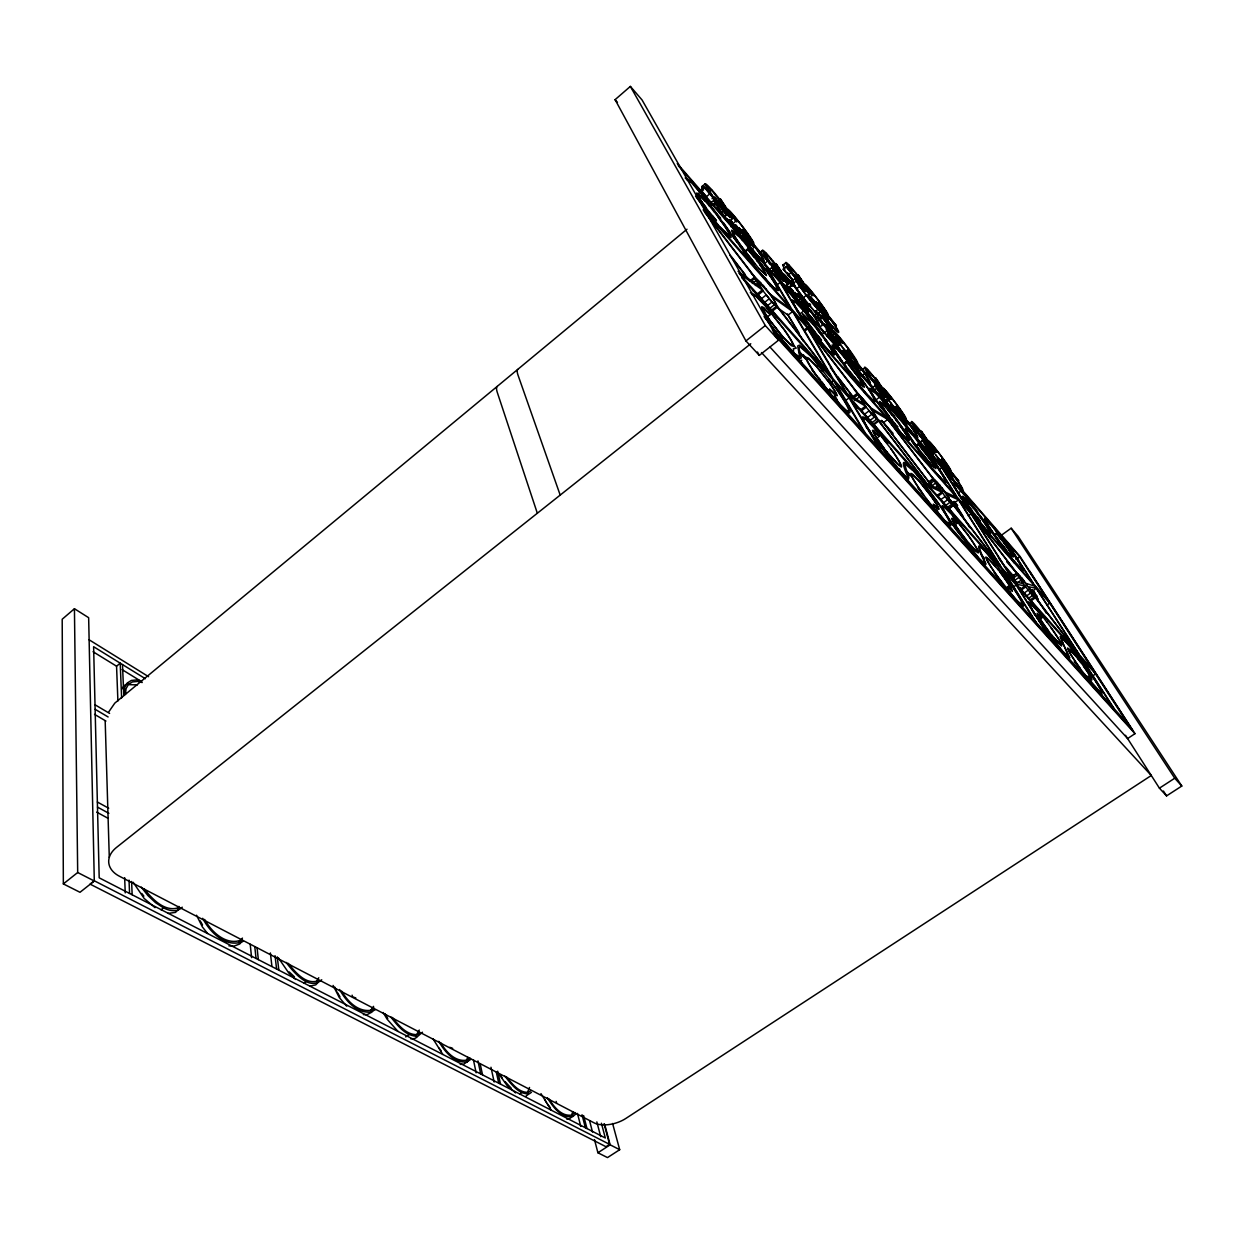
<?xml version="1.0" encoding="UTF-8"?>
<svg xmlns="http://www.w3.org/2000/svg" width="1244" height="1244" viewBox="0 0 1244 1244"><rect width="100%" height="100%" fill="white"/><g stroke="black" fill="none" stroke-linecap="round" stroke-linejoin="round"><path stroke-width="1.5" d="M802.504 307.781L798.788 301.919M125.426 694.51L126.064 688.678L128.443 684.402L132.408 681.93L137.633 681.417L142.236 682.521M124.011 693.67L124.695 687.528L127.215 683.018L131.382 680.437L136.887 679.908L141.738 681.059M927.169 484.243L878.637 421.016L868.918 410.504M896.131 410.116L903.517 419.679M772.975 266.869L775.09 265.174L788.401 283.803L784.202 276.417L792.272 286.229L785.788 277.396L786.566 278.703M795.025 296.881L795.569 297.782L788.82 288.639L794.185 294.766M529.524 1087.458L527.207 1093.056M703.404 189.01L703.56 189.834M571.696 1114.686L572.769 1111.778M831.381 334.061L837.336 342.815L830.386 333.781L836.341 341.462L832.391 335.849M419.275 1030.063L416.102 1035.63M467.433 1061.676L469.004 1058.628M466.422 1060.215L467.915 1057.307M317.018 980.878L318.775 977.737M122.207 688.787L123.902 685.771L128.085 683.174M792.646 280.475L783.207 269.171L786.255 266.683L796.067 278.174L791.386 271.954A20.479 1.555 52.4 0 1 785.773 262.764L782.803 265.159A20.464 1.602 52.4 0 0 784.917 269.217M783.207 269.171L784.078 269.932M373.76 1009.179L371.754 1012.212L367.198 1014.591L363.326 1014.606M370.696 1010.672L373.573 1006.349M108.834 711.786L114.79 703.14L686.983 229.223M720.509 206.177L722.671 204.405L718.69 199.724L732.234 218.742L728.315 211.573L736.93 221.945L733.696 217.047M422.478 1032.193L417.86 1036.236C405.793 1036.594 397.334 1025.258 390.569 1016.69M180.225 907.871L175.451 912.412L168.049 913.391M177.317 908.447L178.918 906.378M737.459 229.191L731.643 222.707L738.609 232.006L732.607 223.873L735.842 221.074M242.735 940.619L239.734 943.963L234.09 946.109L228.912 945.844M238.63 942.314L242.456 938.085M318.184 982.356L315.758 984.859L309.694 986.197M321.729 979.759C309.258 991.484 293.366 971.891 286.151 962.405M615.096 99.66L630.366 86.411L642.075 99.986L778.557 340.187L759.307 355.395L745.933 340.934L615.096 99.66L617.459 102.35M74.438 608.72L62.2 619.232L63.351 883.909L80.005 892.29L94.295 881.001L88.651 617.693L74.438 608.72L77.688 872.51L63.351 883.909M572.644 1116.086L569.565 1118.729L566.704 1119.04M575.91 1113.924L572.846 1116.552C561.028 1118.527 552.818 1106.662 547.422 1097.814M574.961 1112.54L572.038 1115.028C561.542 1116.91 553.907 1106.756 548.962 1098.903M833.185 353.545L828.784 350.513L820.294 340.825M117.9 700.994L116.563 666.209L120.201 663.161L121.617 697.915M703.14 189.881A22.998 1.99 52.1 0 1 701.756 186.678L705.021 183.956A24.056 2.022 52.1 0 1 709.889 187.735A22.967 1.928 52.1 0 1 717.15 196.117A13.326 1.12 52.1 0 1 724.366 205.758L725.174 206.675L720.307 198.838L727.165 208.976A16.654 1.384 52.2 0 1 734.629 216.503A26.326 2.208 52.2 0 1 752.029 239.828A15.379 1.275 52.2 0 1 751.267 241.523L774.406 268.937A17.261 1.446 52.4 0 0 771.855 267.476L769.678 269.217M711.584 202.15L713.792 200.315A18.007 1.539 52.1 0 1 716.902 202.352L709.733 193.924L706.421 196.676L700.885 189.897L704.291 187.098L715.798 200.471L710.604 193.551A23.014 1.944 52.1 0 1 705.021 183.956M697.34 194.406L700.061 192.151L704.788 197.718L736.992 241.974M709.515 191.98L711.677 190.192L725.361 208.137L719.918 201.575L721.427 203.005M712.019 198.745L714.927 197.392L730.259 217.7L720.634 206.737M712.703 204.545L714.927 202.694A17.043 1.462 52.1 0 1 713.792 200.315M714.196 204.109L716.404 202.274L726.309 214.963L721.193 207.375M715.036 205.011L717.244 203.176M716.995 208.214L719.219 206.38M720.587 213.144L722.795 211.325M724.91 211.931L727.071 210.143M724.008 216.767L726.216 214.948M726.962 215.678L729.124 213.89M726.838 218.555L728.968 221.416L732.234 218.742M729.513 224.418L731.736 222.598M730.648 226.641L732.871 224.822M736.759 229.502L738.952 227.714L747.753 237.635L742.295 229.362L749.121 238.179M742.528 236.298L744.705 234.51L750.692 243.575M744.612 239.501L746.789 237.713M754.781 263.806L744.798 251.132L747.597 248.955L757.332 261.069M743.959 252.983L747.986 249.702L747.597 248.955M751.749 249.002L754.299 247.354L751.065 243.793M759.182 253.092L762.37 250.51A23.076 1.897 52.3 0 1 766.506 253.512M766.148 257.601L768.248 255.891L781.45 273.213L775.09 265.174M767.703 261.038L764.469 263.666L769.554 269.481M750.909 280.055L754.533 277.132L704.539 212.086M751.267 281.284L754.875 278.376L754.517 277.148M752.387 283.476L756.01 280.553L754.875 278.376M770.953 271.736L773.13 269.995A16.343 1.368 52.4 0 1 771.855 267.476M755.435 285.482L757.845 283.523L756.01 280.553M772.664 271.565L774.825 269.824L783.502 281.16L778.417 273.618M776.396 275.841L778.542 274.115M752.729 290.521L757.456 293.817L762.308 289.93L771.995 302.074L777.5 307.05L829.857 375.175M766.133 294.999L761.281 298.887L758.249 294.906L763.101 291.003M780.937 276.774L783.036 275.079M778.184 279.605L780.346 277.863M762.292 300.131L778.495 318.448M788.012 275.111L791.028 272.685L797.155 279.978A15.985 1.244 52.5 0 0 794.947 278.687L791.915 281.097A15.13 1.213 52.4 0 0 793.174 283.476A21.599 1.726 52.5 0 0 803.266 297.751A23.854 1.897 52.5 0 0 814.898 311.746A10.045 0.809 52.5 0 0 816.095 312.928M777.282 284.752L780.175 282.435L805.21 324.404L791.759 309.118L766.957 267.289M783.129 280.646L785.244 278.951M764.329 302.65L769.181 298.762M783.751 284.441L785.213 286.353L788.401 283.803M793.174 283.476L796.207 281.051A15.13 1.182 52.5 0 1 794.947 278.687M786.099 285.591L788.214 288.002L791.371 285.482M767.159 305.946L771.995 302.074M786.706 290.365L788.867 288.624M787.95 292.682L790.111 290.956M769.569 308.528L774.421 304.671M798.29 290.769A18.116 1.446 52.5 0 1 796.813 288.608L799.861 286.182A27.555 2.13 52.5 0 1 796.067 280.055A13.233 1.026 52.5 0 1 796.875 280.04L805.614 291.314L800.825 284.285M771.42 310.254L776.256 306.397M792.77 294.206L794.9 292.511L803.049 301.67L797.559 293.413L804.122 301.903M772.586 310.969L777.5 307.05M766.895 317.313L770.331 314.577L763.94 307.657L761.67 306.724A23.418 2.379 52.4 0 0 768.714 319.102L783.782 338.135L791.308 345.661L794.107 346.547A31.504 3.188 52.4 0 0 784.451 329.847L764.687 304.842L754.564 294.548L750.319 292.713M745.933 340.934L765.293 325.539L630.366 86.411M798.181 300.566L800.296 298.887L806.314 307.906M803.266 297.751L806.314 295.326A21.614 1.679 52.5 0 1 796.207 281.051M805.521 294.206L806.874 295.994L810.279 294.082L805.801 286.695L813.234 295.777L807.185 287.566L811.259 292.589M800.281 303.769L802.411 302.09M750.77 343.748L116.547 847.397A31.224 20.37 -5.6 0 0 119.269 876.149L593.963 1122.788A23.543 12.782 -16.6 0 0 625.841 1118.449L1151.291 775.494L761.499 352.55M807.558 295.217L809.486 297.44L812.441 295.092M805.148 309.476L807.278 307.797L809.595 311.327L803.422 303.07L809.502 310.067A18.256 1.508 52.5 0 1 817.728 323.627A16.747 1.384 52.5 0 1 810.311 316.38L809.004 314.81A10.932 0.917 52.5 0 1 802.333 305.977L803.266 306.926C792.397 290.723 814.758 320.392 803.422 306.693L805.366 308.683L803.857 306.211M841.83 362.315L818.879 329.909L803.811 310.891L799.923 313.954L796.595 310.316M806.314 312.586L809.502 310.067M807.185 312.975L809.331 311.28M814.898 311.746L817.946 309.352A10.045 0.777 52.5 0 0 819.64 310.362M814.478 315.665L816.562 314.017A24.631 1.959 52.6 0 1 820.325 315.245A15.612 1.244 52.5 0 1 830.852 328.432L831.816 329.536L821.367 312.228L822.268 313.395A14.477 1.12 52.5 0 0 829.002 322.398A17.96 1.384 52.5 0 0 837.57 331.977A28.892 2.224 52.5 0 0 838.067 330.36L835.766 326.643A15.395 1.182 52.6 0 0 827.54 315.478L836.403 325.726L818.91 303.583L824.243 310.347L819.656 304.002L817.992 302.432L823.341 310.16L815.909 301.717L829.515 319.273L823.761 311.498L829.328 317.951A16.934 1.306 52.5 0 1 837.165 330.64A15.534 1.197 52.5 0 1 830.479 323.969L829.266 322.523A10.139 0.777 52.5 0 1 823.077 314.328L823.917 315.198C815.084 303.287 827.555 317.687 825.145 316.256M817.572 313.737L820.605 311.342L819.843 310.596M819.858 317.593L822.906 315.198L820.605 311.342M804.137 330.049L807.154 327.67L846.9 394.286M804.775 331.122L807.791 328.743L857.334 393.275L863.554 403.554L846.184 393.104M823.73 333.376L826.902 330.888A16.265 1.322 52.6 0 1 828.022 330.313L817.308 317.469L819.158 320.221L822.191 317.718A14.43 1.151 52.6 0 1 829.748 327.125L832.563 331.821L829.546 328.494M826.28 321.481L829.266 319.133M827.524 334.325L829.639 332.677L832.594 335.989M827.229 336.549L829.344 334.885L826.902 330.888M829.048 336.704L831.147 335.056M831.941 334.869L834.009 333.252L840.415 343.111L835.533 335.025L842.421 343.188L834.6 332.49L836.466 334.045L848.999 349.611L856.712 361.926L850.865 355.146M831.35 336.175L834.429 333.765M831.816 340.607L833.915 338.959M834.911 339.581L836.979 338.026M835.253 344.386L837.367 342.753M836.73 344.837L837.305 345.537L840.415 343.111M843.525 353.716L845.625 352.083L844.847 350.341L858.624 369.219L855.639 366.529A10.745 0.871 52.7 0 0 862.403 375.253A29.421 2.348 52.7 0 0 866.726 380.026A18.567 1.493 52.7 0 0 868.685 380.135A28.41 2.286 52.7 0 0 864.751 373.729A13.497 1.073 52.7 0 0 859.899 367.135L855.094 361.569L857.069 365.021M842.483 354.898L844.598 353.265L842.779 350.357L850.274 359.267L845.625 352.083M844.894 357.977L847.009 356.328L844.598 353.265M849.403 358.505L851.471 356.904L854.612 360.511M843.65 363.652L846.2 361.662L857.489 376.263A17.354 1.462 52.7 0 1 863.352 385.827L858.344 381.581M844.085 364.445L846.651 362.455L846.2 361.662M831.07 382.375L833.496 380.493L741.782 277.785M826.7 391.549L829.748 389.201L835.952 394.115A20.417 2.022 52.6 0 0 829.297 382.794L816.499 366.607L809.471 359.532L806.874 358.785A30.773 3.063 52.6 0 0 816.795 375.828M827.493 392.84L830.541 390.492L835.517 395.421L837.243 395.732A22.454 2.224 52.6 0 0 829.904 383.292L815.862 365.487L808.351 357.945L805.568 357.137A32.826 3.265 52.6 0 0 816.142 375.315L837.228 401.967L846.931 411.577L849.403 412.961L850.056 411.966A42.856 4.23 52.6 0 0 835.999 388.175L815.831 361.942M857.256 371.629C862.092 369.997 861.672 369.375 858.267 365.627L859.62 367.96L854.535 360.589M161.067 909.799L163.555 907.887C169.308 910.919 177.286 912.536 182.262 907.187M867.612 369.53A21.412 1.648 52.7 0 0 864.689 367.804L861.657 370.152A21.412 1.695 52.7 0 1 861.61 369.53M861.641 376.123L864.751 373.729M860.086 374.32L853.135 363.512L854.675 365.441A10.325 0.84 52.7 0 0 860.661 373.34A24.476 1.959 52.7 0 0 869.572 382.934A22.128 1.773 52.7 0 0 868.296 378.705A15.426 1.228 52.7 0 0 865.575 374.599A16.312 1.306 52.7 0 0 857.847 364.337L866.337 374.133L869.276 371.8L877.782 382.203L881.545 387.91L875.745 380.571L888.325 398.096L888.962 398.826L883.971 390.725L891.186 399.526L885.028 391.176L888.2 395.25M845.454 400.708L849.061 397.924L835.253 382.452L865.14 432.85M857.925 394.721L853.337 398.236L852.762 396.789L857.334 393.275M854.612 400.537L859.215 397.007M873.148 387.117L875.216 385.547A16.017 1.26 52.8 0 1 876.88 386.091L866.29 373.231L875.652 384.132L870.94 377.865A20.495 1.586 52.7 0 1 864.689 367.804M875.216 385.547A15.161 1.197 52.8 0 0 876.725 388.252L873.615 390.616A21.63 1.742 52.8 0 0 874.237 391.596M856.105 406.928L860.817 409.665L865.435 406.135L874.252 417.222L869.649 420.736L865.311 415.527M863.445 413.163L861.563 410.691L866.182 407.177M864.393 414.392L869.012 410.878M885.277 400.412L888.574 398.422M886.194 399.837L887.501 401.299L890.517 399.013M867.146 417.813L871.764 414.299M876.32 419.43L871.717 422.929L873.21 424.266L877.798 420.783M878.637 421.016L874.034 424.655L882.338 435.276M887.019 418.357L887.687 419.446L883.333 422.758L877.16 419.166M876.445 438.479L879.337 436.286L873.91 430.424L872.495 430.346A21.646 2.053 52.9 0 0 880.052 442.942L886.505 452.054A27.166 2.643 52.9 0 1 888.418 454.791M908.633 424.546L911.603 422.307A20.744 1.555 52.9 0 1 914.013 423.489A19.811 1.477 52.9 0 1 919.534 429.864A11.507 0.855 52.9 0 1 925.909 438.354L926.516 439.054L921.291 431.093L928.04 440.811A14.43 1.057 53 0 1 932.969 445.554A22.812 1.695 53 0 1 948.441 466.251A13.326 0.98 53 0 1 949.607 469.843L958.86 481.117L951.007 472.02A14.959 1.12 53 0 1 959.186 483.123L961.783 487.197A28.068 2.099 53 0 1 962.483 490.26A17.463 1.306 53 0 1 957.6 485.207M919.674 436.333L922.613 434.14L912.925 423.629L921.369 436.613C933.575 452.101 915.428 426.412 921.633 436.722M919.518 442.615L922.535 440.345A15.503 1.182 53 0 1 923.826 440.516L904.481 417.517A13.746 1.042 52.8 0 0 903.704 414.299A23.527 1.804 52.8 0 0 887.796 393.011A14.881 1.135 52.8 0 0 882.338 387.693L875.558 377.865L879.399 383.401M915.708 445.756L918.165 443.921L929.221 458.025A18.116 1.446 53 0 1 935.892 468.646L931.367 465.007L914.822 443.937A26.279 2.099 52.9 0 1 905.259 428.62L906.736 428.729L912.132 434.343L932.891 460.995A32.95 2.628 53 0 1 945.067 480.324L945.02 481.428L943.574 480.682L934.633 471.227M916.19 446.565L918.647 444.73L918.165 443.921M929.144 453.936L932.16 451.634L927.122 444.372M931.352 453.656L934.928 452.132L929.781 443.952L936.623 452.349L934.073 448.353M932.347 453.251L933.124 454.091L936.063 451.899M938.893 461.337L941.832 459.16L946.264 465.24M939.127 469.548L941.801 467.573L969.014 510.538L957.056 496.962L929.968 454.013M933.373 478.567L929.004 481.988L933.373 478.567L939.718 485.207M933.435 479.251L934.166 480.806L929.766 484.056L929.035 482.485L933.435 479.22L886.086 417.3M931.134 486.404L935.535 483.138L934.166 480.806M934.508 488.27L937.463 486.109L935.535 483.138M950.432 478.707C960.212 475.986 937.976 459.938 953.417 476.514M937.96 496.309L942.392 493.044L941.677 492.064L937.245 495.314L943.185 502.98L945.44 505.624L949.872 502.389L953.495 505.375L949.125 508.812L947.259 507.552L951.691 504.318M940.619 499.793L945.051 496.543L949.872 502.389M943.185 502.98L947.617 499.73M957.569 493.573L961.145 490.945L964.566 495.003M948.519 508.641L952.935 505.406M525.979 1096.104L528.171 1094.502M531.499 1092.263L529.322 1093.865C518.406 1094.564 510.973 1083.633 504.846 1076.091M303.863 983.195L306.257 981.454M530.535 1090.817L528.498 1092.31C518.795 1092.963 511.922 1083.54 506.401 1076.76M954.475 525.295L957.242 523.289L952.453 518.11L951.582 518.561A20.479 1.819 53.2 0 0 959.404 531.219L966.013 540.036M968.345 515.887L971.113 513.881L1013.876 581.414L1001.762 567.839L959.155 500.29L971.113 513.881M977.815 522.775L980.272 521.003L977.395 517.364M993.925 534.889L996.288 533.194L1001.296 539.507M994.423 535.713L996.786 534.018L996.288 533.194M1001.296 535.309L1011.154 528.218L1018.09 536.257L1181.8 786.037L1166.561 795.896L1159.424 788.167L1125.509 735.297M1015.913 559.551L1019.738 556.83L1128.028 724.086L772.431 330.142M999.756 572.084L1002.726 569.985L1034.666 620.663M801.758 360.169L801.027 360.698A32.795 3.359 52.6 0 0 802.955 365.534M1015.446 581.041L1013.362 577.931L1017.561 574.961L1016.69 573.297L973.135 516.462M1017.561 574.961L1019.007 577.34L1014.809 580.326L1016.737 583.249L1020.951 580.264L1025.709 586.935L1021.479 589.905L1020.795 588.972L1025.025 585.986L1016.364 584.182M1013.269 587.152L1016.208 585.084L1048.257 635.715M1021.479 589.905L1023.967 593.17L1028.197 590.2L1025.725 586.764M1035.117 589.298L1032.442 591.18L1031.743 590.076M1034.122 597.167L1032.567 595.503L1028.337 598.457L1029.908 600.121L1034.122 597.167L1035.412 597.711L1030.918 600.945L1038.149 609.669M405.684 1036.936L409.167 1034.495M1047.059 604.973L1049.718 603.138L1036.19 587.774M1039.238 619.636L1041.881 617.786L1037.169 613.276L1037.403 614.287A19.313 1.571 53.5 0 0 1045.411 626.898L1048.505 631.112M1092.792 675.865L1095.591 673.968L1081.953 658.714L1114.36 708.94M519.603 1094.067L521.842 1092.574M1029.534 570.949L1134.979 733.68L1127.608 738.563L770.02 347.092M470.823 1059.344L463.608 1064.211L460.249 1064.366M469.812 1057.882L466.189 1060.261C454.635 1061.785 445.881 1051.444 440.485 1042.519M609.576 1144.356L605.952 1146.704L90.066 884.126L94.28 880.783L609.576 1144.356L604.055 1123.705M597.913 1152.768L610.151 1144.822L619.699 1149.705L607.507 1157.589L597.913 1152.768L594.476 1139.597M1159.424 788.167L1174.74 778.231L1181.8 786.037M417.098 1037.154L414.392 1038.662L410.675 1038.756M419.555 1033.22L417.02 1034.619C406.29 1034.93 398.453 1025.165 392.358 1017.468M375.253 1009.724L370.712 1012.087C356.515 1013.3 345.832 1000.845 339.596 989.509M374.195 1008.169L369.872 1010.423C357.339 1011.574 347.465 1001.109 341.665 991.141M318.277 980.661C305.931 985.466 295.077 971.828 288.142 963.291M714.165 196.956L720.229 204.809L713.667 197.485M243.373 941.241C226.47 948.737 209.878 932.378 202.71 918.305M242.269 939.593C226.937 946.529 211.464 932.207 204.638 919.425M700.885 189.897L702.005 190.876M178.047 907.871C164.332 912.023 152.219 898.883 144.413 889.196M751.671 294.439L755.683 296.15L765.309 305.915L783.782 329.287A29.405 2.97 52.4 0 1 792.77 344.868L790.142 344.028L783.129 337L766.506 316.256M932.145 451.696L929.781 449.239M129.112 684.667L137.415 684.869M467.013 1061.863C454.029 1063.449 444.606 1051.382 438.79 1041.321M1036.454 588.365L1028.601 586.733L1030.918 590.045M786.208 266.745L790.935 272.623M1014.451 581.71L1023.299 583.623M1034.713 586.111L1026.222 583.483M764.267 263.557L762.976 262.235M730.337 221.137L740.444 233.328C720.914 204.047 763.101 262.235 747.1 241.616C755.497 250.433 735.95 226.595 746.82 241.74L745.778 240.683A11.383 0.98 52.2 0 0 752.698 249.826L754.097 251.506A17.432 1.493 52.2 0 0 762.354 259.685A18.987 1.617 52.2 0 0 754.455 246.343L747.924 238.832L753.942 247.229M897.017 407.503L902.258 414.19L896.815 406.85L896.115 406.322L901.713 414.454L894.7 406.586L902.351 415.543L901.387 414.858L905.461 421.094M686.424 179.509L690.747 182.277M685.18 177.939L689.736 180.862L700.061 192.151M794.916 348.647L793.33 348.693L793.641 352.596M449.753 1047.324L452.707 1048.381M355.815 997.983L352.503 996.771L352.114 995.169M950.96 501.441L954.319 502.934L958.502 499.855L946.948 494.506L949.327 497.927M787.017 285.638L787.918 287.146M928.833 486.109L941.677 492.064M956.667 497.46L945.176 492.064L941.848 487.664M77.688 872.51L94.295 881.001M96.69 812.13L108.072 818.319M97.483 807.107L108.85 813.312M97.359 802.022L108.695 808.227M941.832 459.16L947.042 467.013L940.511 459.705L950.991 473.808M733.26 216.814L730.212 212.895L735.639 220.281M94.56 714.367L105.942 721.069M95.119 709.298L108.119 716.964M95.01 704.773L109.596 713.403M865.435 406.135L848.361 395.934L833.091 378.814L793.688 312.368L808.584 329.287L857.443 392.933L870.582 407.783L885.744 416.911M887.687 419.446L872.433 410.333L878.699 420.612L928.475 485.704M93.067 651.732L116.563 666.209M122.114 669.63L140.121 680.717M89.117 639.789L148.565 676.674M145.377 678.726L93.611 646.709L99.193 877.829L605.315 1137.98L601.412 1123.239M155.018 907.638L144.195 898.479L133.17 882.276M163.555 907.887L155.547 902.678L147.927 895.587L141.256 887.096M515.638 1092.901L506.977 1085.374L498.642 1073.619M777.578 307.843L788.043 315.136L792.615 311.513L771.871 296.725L777.764 306.833L830.65 375.672M866.337 374.133L856.199 361.677L857.691 362.75A20.992 1.648 52.6 0 0 851.487 352.721A21.941 1.726 52.6 0 0 841.099 339.052A20.946 1.648 52.6 0 0 834.926 331.93A12.191 0.964 52.6 0 0 833.278 331.231L822.906 315.198M733.369 224.464L733.385 223.842M738.889 273.245L762.308 289.93M738.019 271.239L760.348 287.193L757.845 283.523M790.515 308.776L769.943 294.066L766.195 289.09M851.471 356.904L846.076 350.544L852.949 358.194L848.579 351.477L854.177 358.785M1013.736 576.283L1005.385 566.564M1013.533 576.578L1014.466 577.371M787.716 287.053L786.161 285.327M930.496 483.247L931.663 484.274M735.453 220.219L728.315 210.283A15.41 1.291 52.2 0 1 733.913 216.005A22.625 1.897 52.2 0 1 751.625 239.921A13.902 1.166 52.2 0 1 751.096 241.103L743.072 230.544L747.644 236.484M875.558 418.279L877.642 419.881L869.68 406.788L858.438 394.084L866.353 407.146M799.13 352.456L805.614 359.065M295.621 979.448L288.748 972.948L278.345 957.787M289.261 971.922L294.47 976.851M346.718 1006.178L339.27 997.517L333.081 985.419M868.701 396.136L871.935 399.215L873.817 400.412L874.221 399.666A34.708 2.923 52.7 0 0 862.434 380.493L857.163 373.309M398.033 1031.478L387.102 1019.163L383.152 1012.492M875.418 393.011L870.365 389.699A32.095 2.628 52.8 0 0 881.607 407.923M511.346 1088.36L505.142 1081.705M921.897 436.162L922.208 437.375M869.276 371.8L866.151 369.281L873.226 380.788M833.807 336.471L839.311 343.188L830.448 332.599L831.412 332.972L828.582 328.665M875.263 382.048L874.594 381.457L875.931 383.712L873.475 379.918L878.808 387.071L873.646 381.333M933.124 454.091L933.187 453.469M738.827 236.376L732.856 231.664A27.928 2.472 52.2 0 0 740.911 245.503L759.493 269.342L766.459 275.562A20.542 1.819 52.2 0 0 760.395 265.252L756.99 260.882M768.248 255.891L764.158 252.345L770.705 263.51M732.016 222.692L730.477 220.95M800.048 352.767L805.07 358.07M711.677 190.192L706.67 186.289L713.201 196.879M788.214 288.002L789.256 288.872L787.048 285.342M809.486 297.44L810.295 298.125L809.502 296.616M884.608 400.786L883.878 400.008M1063.775 652.245L1068.736 656.459L1060.106 636.555L1070.167 646.538L1086.556 667.904A35.781 2.83 53.6 0 1 1101.857 691.648L1101.889 694.23L1092.621 684.713L1079.683 667.841A27.384 2.177 53.6 0 1 1067.974 649.555L1067.523 647.984L1072.701 652.276L1080.818 662.57M931.601 453.967L931.554 453.407M783.067 285.171L783.627 285.762L783.098 284.923M885.541 400.723L885.495 400.039M860.366 369.219L856.821 364.912M819.05 326.037C824.103 327.281 822.502 321.947 819.158 320.221M836.528 400.786L845.78 409.96L848.144 411.297L848.781 410.349A40.819 4.027 52.6 0 0 835.393 387.693L829.25 379.264M1041.881 617.786L1038.242 614.692L1038.46 615.624A17.572 1.431 53.5 0 0 1045.737 627.1L1051.615 635.171M725.827 219.177L726.978 220.406M957.242 523.289L953.51 519.603L952.733 520.008A18.644 1.648 53.2 0 0 959.839 531.53L972.124 547.376L977.442 552.554L978.499 552.88L978.406 551.667A27.586 2.441 53.2 0 0 967.832 534.671L951.054 513.368L943.838 506.215L942.237 505.515L942.174 506.899A36.962 3.281 53.2 0 0 956.247 529.742L979.37 559.069L984.953 564.527L986.072 564.076C972.481 535.278 983.32 548.977 996.397 564.978M866.275 427.143L869.696 430.766M905.927 470.807L910.437 475.846M785.213 286.353L784.404 284.347M1031.945 594.554L1034.619 596.793L1032.225 592.237M879.337 436.286L873.708 431.901A19.686 1.866 52.9 0 0 880.596 443.362L883.691 447.591M728.968 221.416L728.331 219.582M770.331 314.577L763.007 308.434A21.303 2.161 52.4 0 0 769.43 319.692L772.711 324.186M1020.049 575.941L1017.328 573.608L1019.66 578.071M937.681 482.812L934.306 479.795L945.051 496.543M806.874 295.994L806.905 295.372M800.265 298.855L794.9 292.511M744.736 234.572L738.952 227.714M760.939 283.01L755.59 278.516L763.381 291.096M1009.211 553.378L1012.461 555.757A15.581 1.166 53.2 0 0 1006.225 546.069L998.497 535.822M990.691 524.533L985.497 519.681L985.606 520.598A23.309 1.742 53.2 0 0 994.842 535.013L1006.427 550.314M912.723 435.276L907.669 430.02L906.285 429.926A24.631 1.959 52.9 0 0 915.257 444.279L919.16 449.597M758.933 268.393L765.278 274.053A18.66 1.664 52.2 0 0 759.773 264.692M885.168 406.757L880.472 402.792A17.074 1.399 52.8 0 0 886.474 412.51L889.149 416.149M720.12 227.139L729.839 235.909A27.104 2.472 52.1 0 0 722.298 222.863L718.317 217.405M961.145 490.945L955.299 484.911L954.024 484.258L954.024 485.284A30.276 2.317 53.1 0 0 965.671 503.664L970.522 510.242M774.825 269.824L774.048 268.999A14.29 1.197 52.4 0 0 773.084 268.953A29.732 2.472 52.4 0 0 777.034 275.515A19.577 1.633 52.4 0 0 788.665 291.112A30.944 2.581 52.4 0 0 794.278 297.736A11.289 0.949 52.4 0 0 797.544 300.488L794.061 294.797M840.369 352.176L834.195 345.708L832.065 344.93A27.679 2.317 52.7 0 0 841.271 360.076L845.858 366.063M809.393 320.175L803.702 315.152A18.038 1.555 52.5 0 0 809.44 324.731L821.538 340.343L818.194 336.129M742.637 240.59L734.815 231.959L731.674 230.14A29.794 2.643 52.2 0 0 740.258 244.897L744.798 251.132M705.208 201.139L698.024 194.53A19.515 1.773 52 0 0 703.327 203.814L706.25 207.826M803.811 310.891L795.958 302.65L792.972 301.25A33.93 2.923 52.5 0 0 803.702 319.226M765.293 325.539L778.557 340.187M694.136 185.263L720.68 218.369M838.409 344.93L839.28 345.397M773.488 332.754L1132.755 730.415L1019.878 556.177L677.249 163.524M775.012 335.491L1134.979 733.68M724.443 217.778L725.236 218.649M803.173 354.618L805.739 357.479M793.688 345.334L796.269 348.211M800.156 352.534L805.334 358.303M907.918 472.533L910.499 475.395M740.164 274.675L831.35 376.854L791.993 310.44L703.404 209.832M1079.154 654.562L1015.213 582.907L972.435 515.374L1035.739 587.261L1079.605 655.075L1093.227 670.345M1002.726 569.985L850.772 399.837L880.923 450.328M1016.208 585.084L1004.079 571.509L1036.05 622.187M981.174 554.482L984.455 558.261M912.505 470.216L904.341 463.421L908.851 477.245L908.571 479.049L907.249 478.38L894.965 465.272L875.885 440.454A39.046 3.701 52.9 0 1 862.294 417.704L862.823 416.771L864.953 418L873.335 426.397L891.326 449.224A29.141 2.737 52.9 0 1 901.589 466.189L901.371 467.106L897.313 464.059L886.941 451.836M810.062 355.597L799.674 346.485L799.114 348.942L801.323 357.805L800.141 358.77L798.259 357.557L783.736 341.991L764.049 316.52M709.733 193.924L704.197 187.129M864.984 392.404L854.208 379.016M954.086 501.379L957.678 505.437M1032.52 590.045L1034.977 592.828M751.283 273.245L771.824 296.445M854.504 389.838L872.526 410.209M881.529 420.379L893.114 433.472M931.74 477.105L945.906 493.106M957.367 506.059L953.619 501.83L969.76 527.596M1006.676 561.759L1018.198 574.775M1020.749 577.667L1027.155 584.898M1037.123 596.156L1032.178 590.589L1038.351 600.214M908.431 429.911L906.13 427.096M943.107 460.84L942.346 460.109L949.327 469.315A12.051 0.886 53 0 0 948.519 466.827A19.593 1.446 53 0 0 932.658 445.476A13.357 0.98 53 0 0 928.895 441.776L935.519 450.903L930.636 444.17L933.684 448.104M895.509 411.671L891.404 405.715L898.012 413.879L892.757 405.295L896.146 410.038M703.762 209.116L790.064 307.19L765.278 265.376M1047.557 599.81L1034.044 584.447L1006.303 541.451M901.729 419.119L908.695 429.911M903.424 421.11C892.974 405.933 913.811 433.067 903.735 421.063L905.337 422.696L903.75 420.161M744.332 238.864L750.039 248.038M744.612 239.33L744.845 239.594A16.25 1.384 52.2 0 0 752.325 249.624A20.168 1.726 52.2 0 0 762.525 260.913A32.437 2.752 52.2 0 0 763.894 259.887L761.561 255.969A17.261 1.462 52.2 0 0 752.511 243.622L773.255 267.025L768.232 260.323A22.081 1.819 52.3 0 1 762.37 250.51M852.327 362.595L857.163 371.054M902.024 419.617L902.211 419.819A14.524 1.135 52.9 0 0 909.022 428.931A18.022 1.399 52.9 0 0 917.046 437.764A28.954 2.239 52.8 0 0 916.766 435.105L914.216 431.062A15.426 1.197 52.9 0 0 905.85 419.679L922.581 438.541L918.01 432.446A19.857 1.477 52.9 0 1 911.603 422.307M903.673 421.498L902.973 420.69A10.17 0.793 52.9 0 0 909.209 428.931L910.375 430.331A15.566 1.213 52.9 0 0 916.361 436.053A16.981 1.306 52.9 0 0 907.685 422.245L906.503 420.938M800.949 304.236L806.532 313.053M801.245 304.718L801.447 304.967A15.612 1.306 52.5 0 0 808.709 314.67A19.375 1.602 52.5 0 0 818.101 325.042A31.147 2.581 52.4 0 0 818.832 323.393L816.422 319.397A16.592 1.368 52.5 0 0 807.589 307.392L817.261 318.464L806.299 305.247A14.772 1.197 52.4 0 0 806.47 302.961A25.3 2.068 52.4 0 0 789.582 280.335A16.001 1.306 52.4 0 0 782.865 273.633L776.007 263.588L780.999 271.487L780.268 270.632A12.798 1.042 52.3 0 0 773.27 261.318M869.012 382.779L873.428 387.833M678.229 165.67L1019.738 556.83M807.947 295.388L809.253 296.227M815.364 304.982L810.59 298.28L818.21 307.657C799.892 280.522 838.363 333.579 824.041 314.965L824.663 315.992M896.722 412.433L896.146 411.764L898.821 415.931A10.481 0.824 52.8 0 1 896.364 414.034A28.721 2.239 52.8 0 1 891.419 408.188A18.162 1.431 52.8 0 1 880.503 393.555A27.601 2.161 52.8 0 1 876.305 386.868A13.249 1.042 52.8 0 1 876.74 386.371L884.935 396.572M855.234 365.378L857.738 368.022L855.561 364.647M943.076 466.049L942.548 465.427L945.284 470.108L943.123 468.071A27.819 2.099 53 0 1 938.474 462.55A17.587 1.337 53 0 1 927.853 448.338A26.746 2.022 53 0 1 923.577 441.604A12.829 0.98 53 0 1 923.794 440.889L931.087 450.375L925.536 443.237L929.61 448.789M880.721 385.827L880.068 385.08A11.88 0.917 52.7 0 0 873.49 376.326M812.021 370.09L824.803 386.262A20.386 2.084 52.6 0 1 827.493 390.196M907.685 472.331L909.924 474.913M968.796 543.177L976.369 551.045L977.364 551.372L977.286 550.237A25.735 2.27 53.2 0 0 967.412 534.376L951.753 514.472L944.896 507.676L943.372 507.023L943.325 508.345A35.112 3.126 53.2 0 0 956.698 530.053L978.639 557.887L983.88 563.019L984.937 562.599C966.261 524.641 994.251 562.179 1002.104 572.395M890.129 455.771L898.806 464.821L900.174 465.505L900.392 464.65A27.197 2.566 52.9 0 0 890.813 448.82M877.953 432.103L866.042 419.523L864.02 418.373L863.523 419.275A37.087 3.514 52.9 0 0 876.429 440.874L900.05 470.776L906.145 476.81L907.809 476.981C897.422 452.692 907.311 463.234 917.87 476.468M1033.406 612.997L1035.521 615.469M1054.057 637.939L1060.526 644.61L1060.79 643.195A24.274 1.975 53.5 0 0 1050.714 627.396M1039.455 612.732L1029.519 603.262L1029.876 604.957A33.09 2.706 53.5 0 0 1043.592 626.587M1075.609 655.946L1069.218 649.337L1069 650.861A25.673 2.037 53.6 0 0 1079.963 667.997M995.511 566.533L988.031 558.774L987.036 558.463L987.161 559.676A27.15 2.348 53.4 0 0 997.952 576.936L1015.415 599.375L1023.517 606.155L1023.128 604.195A37.833 3.25 53.4 0 0 1008.044 580.248L1002.197 572.271M787.172 278.998L789.831 282.326M768.932 262.826L769.927 263.992M712.579 197.594L713.636 198.838M861.781 388.423L872.915 400.599L874.874 401.843L875.309 401.034A36.434 3.063 52.7 0 0 862.916 380.897L841.442 353.436M712.765 216.098L716.435 220.717L709.469 212.024M761.655 274.629L773.597 287.411L777.096 289.075A37.336 3.312 52.2 0 0 766.009 270.29L742.108 239.672M763.474 285.98L754.828 276.992L703.295 209.894M915.802 431.466L916.626 432.43M958.704 494.925L960.99 497.616M747.986 249.702L753.957 256.933M877.502 402.418L875.605 400.179L879.337 397.334L871.546 388.874L869.307 388.33A33.79 2.768 52.8 0 0 881.125 407.534L901.978 433.876L906.969 438.992L908.291 439.023A23.714 1.944 52.8 0 0 899.847 425.448M894.731 423.255L897.841 427.19L897.359 426.35M840.213 359.687L842.266 362.097M709.484 206.177L701.678 196.925L696.796 192.96A21.443 1.944 52 0 0 702.596 203.161L709.375 212.195M854.426 376.979L861.346 385.189L864.44 387.211A19.08 1.602 52.7 0 0 857.987 376.683L848.906 364.85M740.957 246.561L744.425 250.635M1030.11 592.393L1032.567 595.503M878.762 396.385L886.708 406.259M918.647 444.73L928.817 457.683A16.467 1.322 53 0 1 934.882 467.34L932.705 466.158L923.235 454.9M980.272 521.003L974.861 514.223M813.172 324.637L802.567 313.706A19.826 1.711 52.5 0 0 808.88 324.233L815.224 332.708M771.156 264.101L777.205 270.834L771.42 263.246L774.39 266.278L778.62 272.498L777.547 272.001L786.83 283.197L777.904 273.027M791.106 277.847L791.79 278.718M784.653 270.586L793.066 280.569L792.101 279.247M759.229 271.705L770.471 284.798L774.623 288.841L778.277 290.583A39.202 3.483 52.2 0 0 766.615 270.85L748.157 246.825M932.642 468.817L941.646 479.329L946.031 482.781L946.078 481.615A34.583 2.768 53 0 0 933.295 461.322L917.046 440.143M1011.699 558.665L1022.226 569.27L1021.915 567.824A31.162 2.317 53.2 0 0 1009.444 548.48M952.018 473.513L952.811 474.539A16.452 1.228 53 0 1 961.659 488.425A15.099 1.135 53 0 1 956.278 483.372L949.141 474.057L949.794 474.804C939.344 459.207 959.155 485.751 949.747 474.275L951.209 475.752L949.592 473.202M806.625 308.046L808.616 310.098L807.278 307.797M951.131 473.777L952.64 475.395L951.147 472.907M905.648 421.11L907.296 422.867L905.85 420.425M832.205 396.167L821.273 382.359M943.185 460.653L947.384 466.531M1006.738 588.661L1018.618 602.298L1022.397 604.662L1022.039 602.811A36.029 3.094 53.4 0 0 1007.671 579.999M917.761 487.648L923.794 495.299M822.704 370.743L808.273 353.234L799.41 345.117L797.668 346.003L799.752 357.012L794.185 353.234L776.645 332.91L764.733 317.049M931.709 505.484L944.88 520.583L949.67 523.942L949.685 522.449A37.942 3.483 53.1 0 0 935.644 499.606L917.466 475.674M709.267 205.618L713.947 211.713M759.431 272.234L742.917 250.682M1051.382 634.627L1061.552 646.04L1061.832 644.516A26 2.115 53.5 0 0 1051.024 627.598L1046.966 622.062M998.263 569.939L989.198 559.225L985.917 556.985L986.057 558.276A28.97 2.504 53.4 0 0 997.548 576.687L1002.182 583.016M1059.888 648.046L1043.265 626.385A34.832 2.846 53.5 0 1 1028.819 603.604L1028.446 601.832L1031.945 604.086L1043.078 617.242M714.429 220.779L695.552 196.225M932.969 469.454L927.604 462.473M891.964 419.819L895.074 423.94M812.876 324.015L825.612 340.592A26.855 2.317 52.5 0 1 834.32 354.975C821.786 346.967 813.296 330.344 803.126 318.713A35.718 3.079 52.5 0 1 791.822 299.804L794.994 301.281L803.251 309.958L822.735 334.994M850.165 371.676L854.752 377.632M859.884 386.402L847.802 370.805M763.21 285.389L766.195 289.354M766.133 294.719C776.878 309.15 780.299 307.61 768.901 292.9M809.844 293.631L798.353 278.127L797.404 276.277L803.282 283.725L798.15 276.199L787.39 264.443L793.688 274.908L799.612 281.642L794.247 274.613L796.922 277.396L808.507 293.118L800.359 283.741M934.571 451.759L923.204 436.442L921.959 434.265L927.511 441.402L922.613 434.14M973.725 508.407L963.462 497.522A16.094 1.228 53.1 0 0 969.667 507.303L972.233 510.786M1002.384 545.059C1005.416 547.827 1010.734 557.561 1013.394 556.97A17.136 1.275 53.2 0 0 1006.551 546.318L1003.877 542.679M1009.506 555.944L1019.753 568.088L1023.19 570.561L1022.863 569.037A32.717 2.441 53.2 0 0 1009.77 548.713L1004.686 541.809M854.986 363.917L852.389 361.195L855.763 366.249M882.805 401.174L890.269 410.66M975.514 516.758L987.052 530.442L989.602 532.37L989.493 531.452A22.361 1.726 53.1 0 0 980.785 517.799L977.302 513.072M888.263 410.147L896.38 420.503M892.368 415.496L882.291 403.289L879.399 401.439A18.769 1.539 52.8 0 0 886.008 412.106L892.041 420.161M851.596 366.047L837.647 349.486L833.153 346.314A25.953 2.177 52.7 0 0 841.799 360.527M913.734 443.548L915.802 446.114M1023.967 593.17L1026.316 596.094L1030.545 593.124L1027.995 589.734M944.911 496.123L952.593 504.349L950.54 500.072M994.516 528.824L1004.608 541.902M999.647 535.449L987.363 520.598L984.533 518.406L984.657 519.37A24.864 1.85 53.2 0 0 994.5 534.764L998.466 540.16M1021.464 577.387L1035.21 597.058L1078.392 653.38M1023.967 580.715L1016.519 572.675L973.57 516.649M939.344 484.522L953.417 504.846L999.647 565.118M875.869 382.468L887.656 398.469L879.555 389.061L882.027 392.342M729.046 219.55L729.699 220.359M922.41 436.504L933.917 452.085L926.702 443.89M893.705 409.276L896.955 413.366L896.38 412.464M813.56 302.587L816.857 306.755L815.38 304.749M940.308 463.188L943.418 467.106L937.976 459.611L944.274 467.402L938.878 458.725L949.327 472.689M790.391 277.054L788.385 274.364A20.464 1.602 52.4 0 1 787.592 273.213M756.43 268.517L749.774 259.965M930.45 466.313L924.774 458.772M207.53 933.466L202.352 926.889L196.521 915.226M141.738 893.441L143.853 896.131M1009.755 556.457L995.449 537.408M438.883 1047.961L441.014 1050.682M442.833 1054.43L432.912 1038.693M547.422 1104.003L550.423 1107.86M551.216 1110.146L540.953 1093.616M839.591 343.686L845.936 351.99M894.436 409.027L890.642 404.704L893.487 409.183M940.791 462.659L937.245 458.632L940.137 463.141M810.528 304.998L809.875 304.127M810.559 305.215L809.626 304.002M828.1 328.214L824.306 323.735L830.012 331.573L825.518 326.208L826.047 327.188A13.109 1.042 52.5 0 1 819.003 317.36A21.179 1.695 52.6 0 1 822.191 317.718M882.183 437.017L886.879 443.128M883.442 447.607L887.019 452.256M879.057 442.087L882.354 446.363M731.317 256.482L745.358 274.768M729.979 255.315L749.728 281.004M818.396 377.352L820.216 379.715M967.692 498.688L977.597 511.968M971.02 503.229L956.947 486.062L953.044 482.952L953.044 484.025A31.862 2.441 53.1 0 0 965.297 503.369L985.17 528.716L990.597 533.676L990.457 532.696A23.963 1.835 53.1 0 0 981.143 518.079L966.572 499.497L962.467 496.263A17.696 1.353 53.1 0 0 969.309 507.023L975.016 514.627M1007.158 553.145L1001.451 545.618M1035.412 597.711L1078.128 653.411M1080.974 660.533C1064.491 640.085 1052.828 623.742 1069.809 657.889L1064.522 653.411L1048.925 633.849M1077.879 658.511L1083.773 666.364A18.738 1.477 53.6 0 1 1091.781 678.82L1091.75 680.095L1087.971 676.067L1090.739 678.68L1090.77 677.529A17.043 1.353 53.6 0 0 1083.493 666.209M998.388 557.841L1013.362 577.931M1040.45 612.686L1042.752 615.687M1042.861 616.713L1046.919 622.233M803.702 305.775L798.492 300.395L792.568 290.801L797.109 298.793L789.722 289.743L794.061 296.041M886.474 414.827L902.6 434.871L907.933 440.345L909.333 440.36A25.409 2.084 52.8 0 0 900.283 425.821L896.193 420.472M1084.099 673.626L1100.878 692.815L1100.847 690.373A34.07 2.69 53.6 0 0 1086.276 667.748M1074.241 661.73L1076.029 664.063M887.361 418.762L933.389 478.753M953.495 505.375L999.243 565.009M845.609 365.985L850.212 371.987M817.215 329.396L821.553 335.056M998.077 569.441L1003.955 577.527A18.022 1.555 53.4 0 1 1011.123 588.941L1011.279 589.827L1007.36 586.515L1012.383 591.32L1012.212 590.34A19.826 1.695 53.4 0 0 1004.328 577.791L1001.233 573.562M883.007 422.058L929.004 481.988M929.035 482.47L881.732 420.612M954.957 516.229L949.125 508.812M808.693 326.317L814.664 334.092M994.189 572.846L999.865 580.435A18.007 1.602 53.4 0 1 1001.622 582.923M923.654 483.325L936.11 499.933A39.839 3.654 53.1 0 1 950.851 523.926L950.836 525.512L945.829 521.998L926.796 499.388A18.955 1.788 53.1 0 1 929.346 503.105M714.056 211.558L722.982 223.485A29.032 2.643 52.1 0 1 731.068 237.48L727.973 235.738L720.665 228.087L697.386 198.418M957.242 529.229L963.276 537.361M837.772 376.745L852.871 396.432M830.37 367.618L852.778 396.789M885.884 439.894L888.247 442.988M813.343 302.308C807.885 294.735 817.759 306.335 816.251 305.402L818.692 309.258A10.465 0.809 52.5 0 1 815.784 306.77A28.69 2.208 52.5 0 1 810.653 300.659A18.131 1.399 52.5 0 1 799.861 286.182M829.344 328.214L828.115 326.192L830.463 328.743L826.778 324.42L834.009 333.252M921.586 454.76L924.665 458.865M851.207 375.097L844.552 366.358M888.434 395.561L890.02 398.064L883.256 388.734A13.777 1.057 52.8 0 1 887.407 392.855A20.215 1.539 52.8 0 1 903.673 414.781A12.424 0.949 52.8 0 1 904.217 417.004L897.033 407.659M890.113 410.691L909.644 437.857M941.086 463.219L943.014 465.956M894.716 409.556L896.66 412.339M731.27 220.748L732.016 221.774M850.336 354.727L847.288 349.891L854.193 358.785M1076.931 665.229L1078.719 667.655M918.461 450.499L921.82 454.837M926.982 499.326L921.944 492.748A30.509 2.815 53.1 0 1 910.748 474.353L910.95 473.358L912.412 474.073L918.616 480.246L931.461 496.527A20.868 1.913 53.1 0 1 939.158 509.091L938.178 509.48L933.264 504.193L937.09 507.956L937.976 507.599A18.971 1.742 53.1 0 0 930.979 496.185L919.316 481.366L913.485 475.581L912.116 474.928L911.945 475.861A28.596 2.628 53.1 0 0 922.442 493.106M746.789 255.673L739.558 245.97M881.529 391.891L884.313 396.198L878.528 388.781L885.417 397.598L885.044 396.743M1020.111 587.821L1021.511 589.749M714.212 220.779L718.192 226.237M822.035 382.079L824.29 385.205M974.145 507.428L986.834 525.03M829.639 332.677L828.115 330.888A17.836 1.446 52.6 0 0 836.45 344.526A16.343 1.322 52.6 0 0 848.455 359.5L849.419 360.527A10.636 0.871 52.6 0 0 851.176 361.413L843.852 351.539L848.735 358.412L847.009 356.328M789.722 282.481L791.044 284.658L783.938 274.831A14.804 1.197 52.4 0 1 788.991 279.978A21.723 1.773 52.4 0 1 806.205 303.209A13.357 1.088 52.4 0 1 806.096 304.796L798.337 294.61L802.738 300.317M860.817 409.665L861.563 410.691M774.841 326.845L779.242 332.879A29.389 3.063 52.4 0 1 782.989 338.415M998.73 541.715L992.432 533.178M893.394 415.123L915.771 446.518M731.083 220.841L732.078 222.303M918.818 450.732L912.21 441.776M790.686 277.303L787.514 272.918M757.456 293.817L758.249 294.906M844.987 366.685L825.441 339.114M737.272 229.176L740.631 234.774A11.771 1.011 52.2 0 1 736.883 231.508A32.251 2.752 52.1 0 1 730.881 224.433A20.402 1.757 52.1 0 1 718.892 208.323A30.976 2.643 52.2 0 1 715.098 201.886A14.897 1.275 52.1 0 1 716.404 202.274M811.057 292.589L812.13 294.284L805.459 285.187A13.746 1.042 52.5 0 1 810.031 289.899A20.168 1.524 52.5 0 1 826.078 311.513A12.409 0.933 52.5 0 1 826.094 313.037L826.296 313.472A13.715 1.042 52.5 0 0 826.28 311.264A23.48 1.773 52.5 0 0 810.544 290.21A14.85 1.12 52.5 0 0 804.479 284.067L798.026 274.691L802.769 282.093L802.1 281.3A11.865 0.902 52.4 0 0 795.585 272.638M989.4 528.902L992.836 533.52M980.303 515.98L989.851 529.306M740.227 246.576L733.011 236.578M1023.485 583.685L1019.007 577.34M937.463 486.109L939.873 489.576L926.796 483.449L927.526 484.647M723.339 222.505L729.793 231.897M953.308 480.775L947.555 472.114L948.426 473.249A14.073 1.057 53 0 0 955.05 482.081A17.463 1.306 53 0 0 956.791 484.227M1011.154 528.218L1174.74 778.231M1005.121 540.098L1032.847 583.094L970.32 512.046L943.107 469.05M1034.992 586.422L1078.408 653.722M1113.162 707.618L1080.756 657.376L1017.53 586.577L1049.594 637.192M1163.42 791.013L1166.561 795.896M1032.396 590.185L1038.196 599.219M1032.022 590.838L1046.422 613.308M928.646 452.489L955.719 495.439L806.874 326.286L781.807 284.301M952.126 479.997L946.886 471.336L945.082 470.403A23.169 1.757 53 0 1 934.462 457.621A20.961 1.586 53 0 1 924.136 443.128A14.679 1.12 53 0 1 922.535 440.345M954.972 503.353L963.043 516.229M829.748 389.201L830.541 390.492M905.648 426.35L899.723 416.958A10.076 0.793 52.8 0 1 898.432 416.507A23.916 1.866 52.8 0 1 887.205 403.009A21.646 1.695 52.8 0 1 876.725 388.252M827.447 329.24L826.762 328.229A14.508 1.166 52.5 0 1 816.562 314.017M544.779 1099.649L546.536 1102.557M500.212 1074.707L502.016 1077.708M849.061 397.924L879.181 448.415M722.002 203.27L722.671 204.405M833.496 380.493L863.367 430.875M384.956 1013.767L387.77 1018.509M798.912 332.63L787.421 314.063L803.546 341.509M741.984 236.329L746.462 243.917M337.186 992.09L340.001 996.895M200.191 920.855L202.523 924.93M802.815 308.528L803.469 309.663M757.456 352.005L759.307 355.395M1014.14 578.88L1013.145 576.578M930.621 485.082L929.937 483.434M334.885 987.192L336.253 990.488M899.381 468.615L900.112 470.605M560.189 495.096L518.079 375.315A30.727 6.92 51.1 0 1 517.737 369.406M537.33 513.243L497.32 392.482A30.602 7.34 51 0 1 497.149 386.464M556.13 1101.391L556.612 1102.884M612.592 1123.487L619.699 1149.705M604.677 1124.312L610.151 1144.822M596.84 1121.901L600.728 1136.658M589.594 1120.782L592.517 1132.071M583.623 1115.573L586.981 1128.557M582.021 1114.748L585.364 1127.733M577.465 1113.411L580.777 1126.411M497.678 1071.177L500.523 1084.115M496.309 1072.095L498.751 1083.197M490.96 1067.243L494.179 1082.047M480.153 1063.713L482.532 1074.863M477.945 1060.914L480.713 1073.93M473.42 1059.764L476.141 1072.794M277.272 956.854L278.843 970.164M275.033 955.687L276.588 968.998M270.383 952.951L271.907 966.261M257.119 948.177L258.348 959.622M254.818 946.979L256.046 958.44M250.2 944.258L251.599 957.631M122.487 664.576L123.794 695.458M131.6 881.452L132.159 894.763M129.018 880.114L129.563 893.425M124.649 877.658L125.24 892.881M105.18 720.914L109.285 857.349M711.148 204.669A17.027 1.508 52.1 0 1 710.899 204.218M701.756 186.678A24.04 2.084 52.1 0 1 703.56 187.424M735.81 224.869A22.61 1.944 52.2 0 1 739.263 229.316M741.751 236.049A11.305 0.98 52.2 0 1 739.387 234.478A26.855 2.301 52.1 0 1 725.89 218.322A24.305 2.084 52.1 0 1 714.927 202.694M815.442 311.855A10.45 0.84 52.5 0 1 812.736 309.181A28.659 2.27 52.5 0 1 810.684 306.786M810.264 306.288A28.659 2.27 52.5 0 1 807.605 303.07A18.116 1.446 52.5 0 1 806.641 301.888M805.661 300.659A18.116 1.446 52.5 0 1 803.702 298.156M801.789 295.621A18.116 1.446 52.5 0 1 799.954 293.118M796.813 288.608A27.539 2.193 52.5 0 1 796.362 287.924M795.522 286.633A27.539 2.193 52.5 0 1 793.268 282.901M793.05 282.481A13.233 1.057 52.4 0 1 793.05 281.937M791.915 281.097A15.985 1.275 52.4 0 1 793.034 281.284M782.803 265.159A21.381 1.679 52.4 0 1 784.373 265.734M811.554 297.689A20.153 1.571 52.5 0 1 814.633 301.654M830.106 325.462A16.918 1.337 52.5 0 1 832.127 328.447M817.946 309.352A23.869 1.85 52.5 0 1 806.314 295.326M789.24 265.314A20.479 1.555 52.4 0 1 795.445 272.529M785.773 262.764A21.397 1.633 52.4 0 1 789.396 265.438M871.966 387.413A16.001 1.291 52.8 0 1 872.806 387.522M873.272 390.041A15.146 1.228 52.8 0 1 872.682 389.045M890.409 402.294A23.512 1.85 52.8 0 1 891.839 404.16M888.76 400.444A20.199 1.586 52.8 0 1 893.316 406.415M908.493 429.818A16.965 1.353 52.9 0 1 910.639 432.959M867.488 369.452A20.495 1.586 52.7 0 1 873.381 376.263M858.935 372.345A13.482 1.104 52.7 0 1 860.926 375.082M823.481 332.879A16.25 1.353 52.6 0 1 823.093 331.853M839.809 343.608A21.925 1.773 52.6 0 1 842.483 347.045M843.385 348.211A21.925 1.773 52.6 0 1 845.142 350.544M821.444 322.88A14.43 1.182 52.5 0 1 822.735 324.451M829.344 334.885A30.229 2.441 52.6 0 0 840.042 349.626A18.893 1.539 52.6 0 0 850.554 362.051A15.223 1.244 52.6 0 0 851.984 362.346M791.06 288.53A25.284 2.115 52.4 0 1 792.615 290.521M789.038 286.307A21.723 1.819 52.4 0 1 793.999 292.651M798.57 301.67A10.854 0.917 52.4 0 1 796.626 300.535A25.766 2.146 52.4 0 1 783.953 285.342A23.325 1.944 52.4 0 1 773.13 269.995M766.32 253.372A22.081 1.819 52.3 0 1 773.099 261.193M936.623 510.211A37.911 3.592 53.1 0 1 940.853 516.82M933.731 470.201A32.919 2.706 53 0 1 935.706 473.14M896.069 428.294A23.698 2.006 52.8 0 1 898.277 431.435M764.951 277.723A37.304 3.421 52.2 0 1 770.238 285.996M861.486 387.49A34.676 3.001 52.7 0 1 866.057 394.41M825.067 340.125A25.067 2.161 52.5 0 1 833.185 353.545M835.393 397.163A42.825 4.37 52.6 0 1 837.134 399.775M834.257 395.903A40.772 4.152 52.6 0 1 840.431 405.575M1080.461 670.065A17.027 1.384 53.6 0 1 1082.078 672.413M1091.594 683.796A34.039 2.783 53.6 0 1 1094.876 689.129M1046.779 630.133A24.242 2.037 53.5 0 1 1048.583 632.667M1002.431 584.105A18.007 1.602 53.4 0 1 1003.908 586.344M1009.63 591.553A35.998 3.188 53.4 0 1 1015.446 600.805M1012.289 560.158A31.147 2.395 53.2 0 1 1014.047 562.817M978.266 521.951A22.345 1.773 53.2 0 1 980.319 524.906M919.394 442.304A15.503 1.213 53 0 1 920.202 442.164M920 443.564A14.664 1.151 53 0 1 919.891 443.346M935.41 454.418A22.796 1.742 53 0 1 938.178 458.056M935.332 454.589A19.577 1.493 53 0 1 939.718 460.42M902.382 416.165L908.229 424.048L902.538 416.242M1016.69 573.282L1012.507 576.236L1016.69 573.297M1000.409 566.315L848.61 396.198L808.818 329.551L957.818 498.766L1000.409 566.315"/></g></svg>
